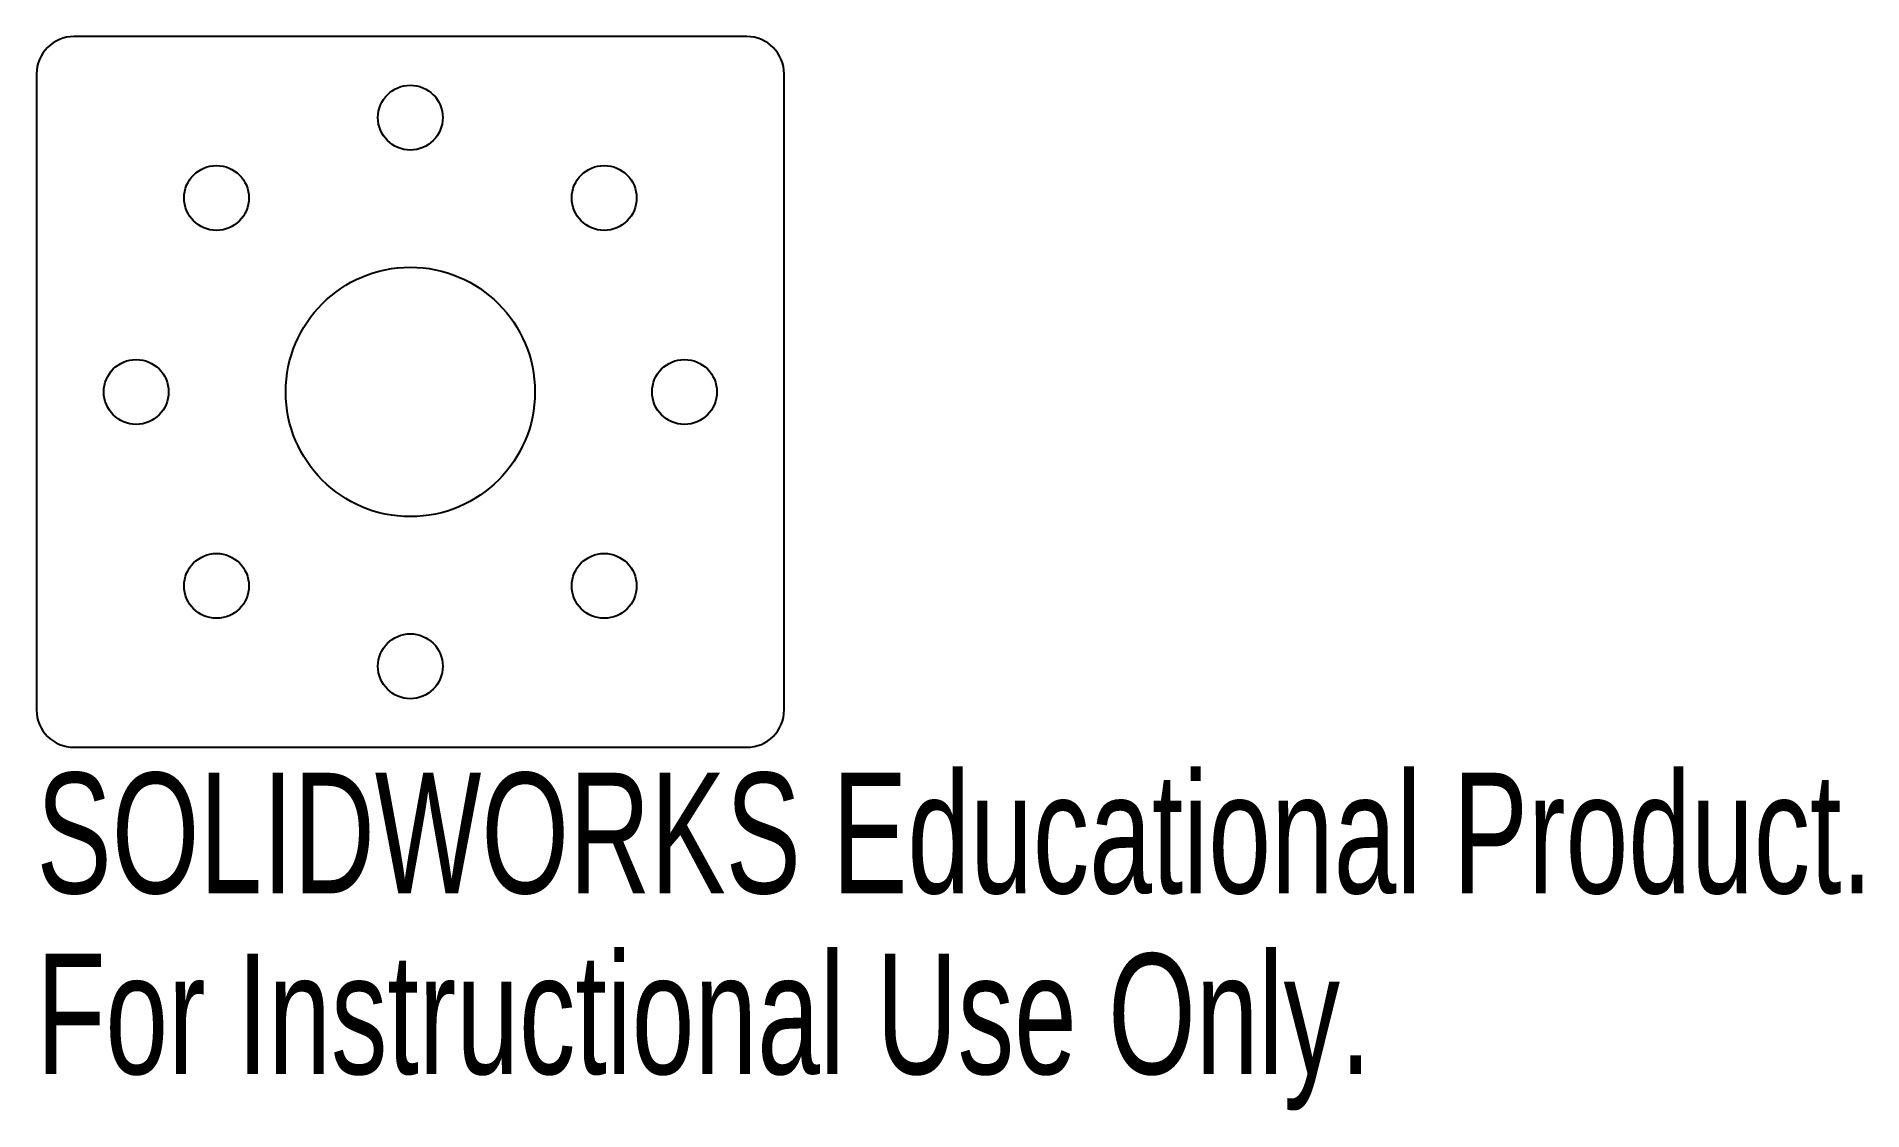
# Model space of a CAD drawing. Header units: millimetres. Extents: x -15 to 58.3, y -28.8 to 14.3.
import ezdxf

# ---------------------------------------------------------------- set-up
doc = ezdxf.new("R2010")
doc.units = ezdxf.units.MM
doc.styles.add('SLDTEXTSTYLE0', font='TXT', dxfattribs={"width": 0.7})

msp = doc.modelspace()

# ---------------------------------------------------------------- linework, layer by layer
at = {"color": 7, "linetype": 'Continuous', "lineweight": 25}
for p, q in [((13.5, 14.25), (-13.5, 14.25)), ((-15, 12.75), (-15, -12.75)), ((15, -12.75), (15, 12.75)), ((-13.5, -14.25), (13.5, -14.25))]:
    msp.add_line(p, q, dxfattribs=at)
for centre, radius in [((0, 11), 1.3), ((-7.778, 7.778), 1.3), ((7.778, 7.778), 1.3), ((0, 0), 5), ((-11, 0), 1.3), ((11, 0), 1.3), ((-7.778, -7.778), 1.3), ((7.778, -7.778), 1.3), ((0, -11), 1.3)]:
    msp.add_circle(centre, radius, dxfattribs=at)
for centre, start, end in [((-13.5, 12.75), 90, 180), ((13.5, 12.75), 0, 90), ((-13.5, -12.75), 180, 270), ((13.5, -12.75), 270, 0)]:
    msp.add_arc(centre, 1.5, start, end, dxfattribs=at)

# ---------------------------------------------------------------- texts
at = {"color": 7, "linetype": 'Continuous', "char_height": 4.83362, "attachment_point": 1, "style": 'SLDTEXTSTYLE0'}
for s, insert in [('SOLIDWORKS Educational Product.', (-15, -15.27)), ('For Instructional Use Only.', (-15, -22.52))]:
    msp.add_mtext(s, dxfattribs=dict(at, insert=insert))

doc.saveas('drawing.dxf')
